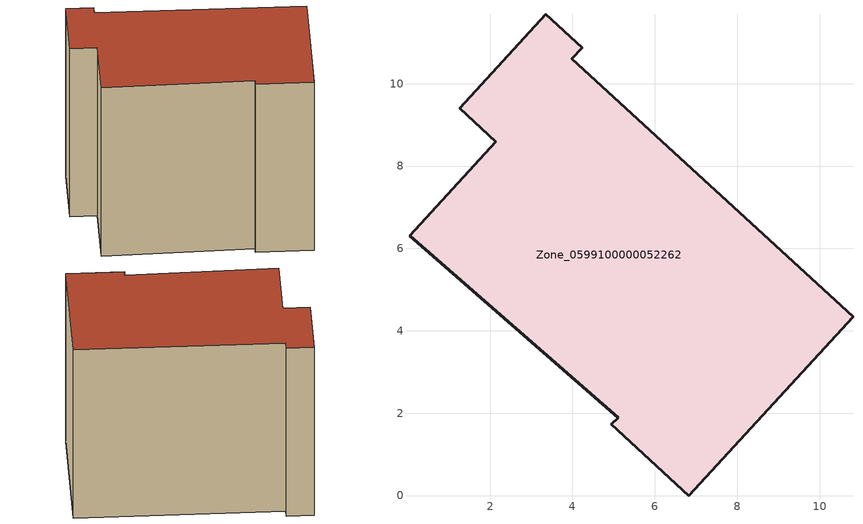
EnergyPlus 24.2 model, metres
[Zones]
Zone_0599100000052262
 floor ground (C_G): 1.26,9.4 3.35,11.68 4.24,10.87 3.99,10.6 10.81,4.34 6.82,0 4.94,1.73 5.11,1.89 0.04,6.31 2.14,8.59 z0
 wall outside (C_F): 3.99,10.6 4.24,10.87 3.35,11.68 1.26,9.4 2.14,8.59 0.04,6.31 5.11,1.89 4.94,1.73 6.82,0 10.81,4.34 3.99,10.6 z0:8.83
 roof outside (C_R): 4.94,1.73 6.82,0 10.81,4.34 3.99,10.6 4.24,10.87 3.35,11.68 1.26,9.4 2.14,8.59 0.04,6.31 5.11,1.89 z8.83
[BUILDING]
Pand.0599100000052262: North Axis=0; Terrain=City; Loads Convergence Tolerance Value=0.04; Temperature Convergence Tolerance Value=0.4; Solar Distribution=FullExterior; Maximum Number of Warmup Days=25; Minimum Number of Warmup Days=1
[Site:Location]
Rotterdam.The.Hague.AP_ZH_NLD Design_Conditions: Latitude=51.96; Longitude=4.45; Time Zone=1; Elevation=-4.5
[SITE:GROUNDTEMPERATURE:BUILDINGSURFACE]
18, 18, 18, 18, 18, 18, 18, 18, 18, 18, 18, 18
[MATERIAL] Thermal Absorptance=0.9; Solar Absorptance=0.7; Visible Absorptance=0.7
Name | Roughness | Thickness | Conductivity | Density | Specific Heat
G.TC.1975-1991 | MediumSmooth | 0.15 | 0.288461 | 540 | 1210
F.TC.1975-1991 | Rough | 0.3 | 0.230769 | 1920 | 840
R.TC.1975-1991 | MediumRough | 0.2 | 0.153846 | 1500 | 1000
[CONSTRUCTION]
C_G: G.TC.1975-1991
C_F: F.TC.1975-1991
C_R: R.TC.1975-1991
[ZONE]
Zone_0599100000052262: Type=1; Multiplier=1; Ceiling Height=Autocalculate; Volume=Autocalculate; Floor Area=autocalculate; Part of Total Floor Area=Yes
[ZONEINFILTRATION:DESIGNFLOWRATE]
Infil_Zone_0599100000052262: Zone or ZoneList or Space or SpaceList=Zone_0599100000052262; Schedule=AlwaysOn; Design Flow Rate Calculation Method=Flow/Area; Flow Rate per Floor Area=0.003; Constant Term Coefficient=1; Temperature Term Coefficient=0; Velocity Term Coefficient=0; Velocity Squared Term Coefficient=0
[HVACTEMPLATE:ZONE:IDEALLOADSAIRSYSTEM]
Zone_0599100000052262: Maximum Heating Supply Air Temperature=50; Minimum Cooling Supply Air Temperature=13; Maximum Heating Supply Air Humidity Ratio=0.0156; Minimum Cooling Supply Air Humidity Ratio=0.0077; Heating Limit=NoLimit; Cooling Limit=NoLimit; Dehumidification Control Type=ConstantSensibleHeatRatio; Cooling Sensible Heat Ratio=0.7; Dehumidification Setpoint=60; Humidification Control Type=None; Humidification Setpoint=30; Outdoor Air Method=None; Outdoor Air Flow Rate per Person=0.00944; Outdoor Air Flow Rate per Zone Floor Area=0; Outdoor Air Flow Rate per Zone=0; Demand Controlled Ventilation Type=None; Outdoor Air Economizer Type=NoEconomizer; Heat Recovery Type=None; Sensible Heat Recovery Effectiveness=0.7; Latent Heat Recovery Effectiveness=0.65
[ZONECONTROL:THERMOSTAT]
ThermostatControl_Zone_0599100000052262: Zone or ZoneList=Zone_0599100000052262; Control Type Schedule=DualSetpointControlType; Control 1=Thermostat_Zone_0599100000052262; Temperature Difference Between Cutout And Setpoint=0
[THERMOSTATSETPOINT:DUALSETPOINT]
Thermostat_Zone_0599100000052262: Heating Setpoint Temperature Schedule=HeatingSetpoint_Zone_0599100000052262; Cooling Setpoint Temperature Schedule=CoolingSetpoint_Zone_0599100000052262
[SCHEDULE:COMPACT]
HeatingSetpoint_Zone_0599100000052262: Through: 12/31, For: AllDays, Until: 24:00, 21
CoolingSetpoint_Zone_0599100000052262: Through: 12/31, For: AllDays, Until: 24:00, 24
DualSetpointControlType: Through: 12/31, For: AllDays, Until: 24:00, 4
AlwaysOn: Through: 12/31, For: AllDays, Until: 24:00, 1
